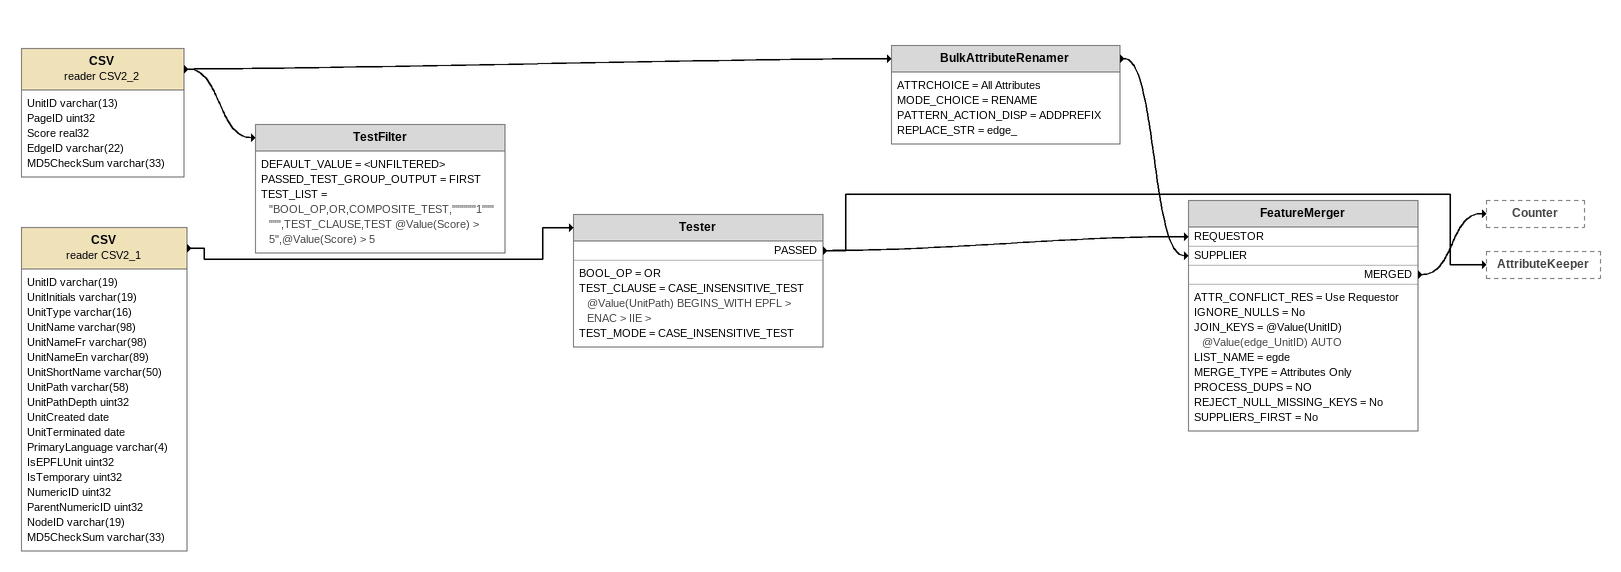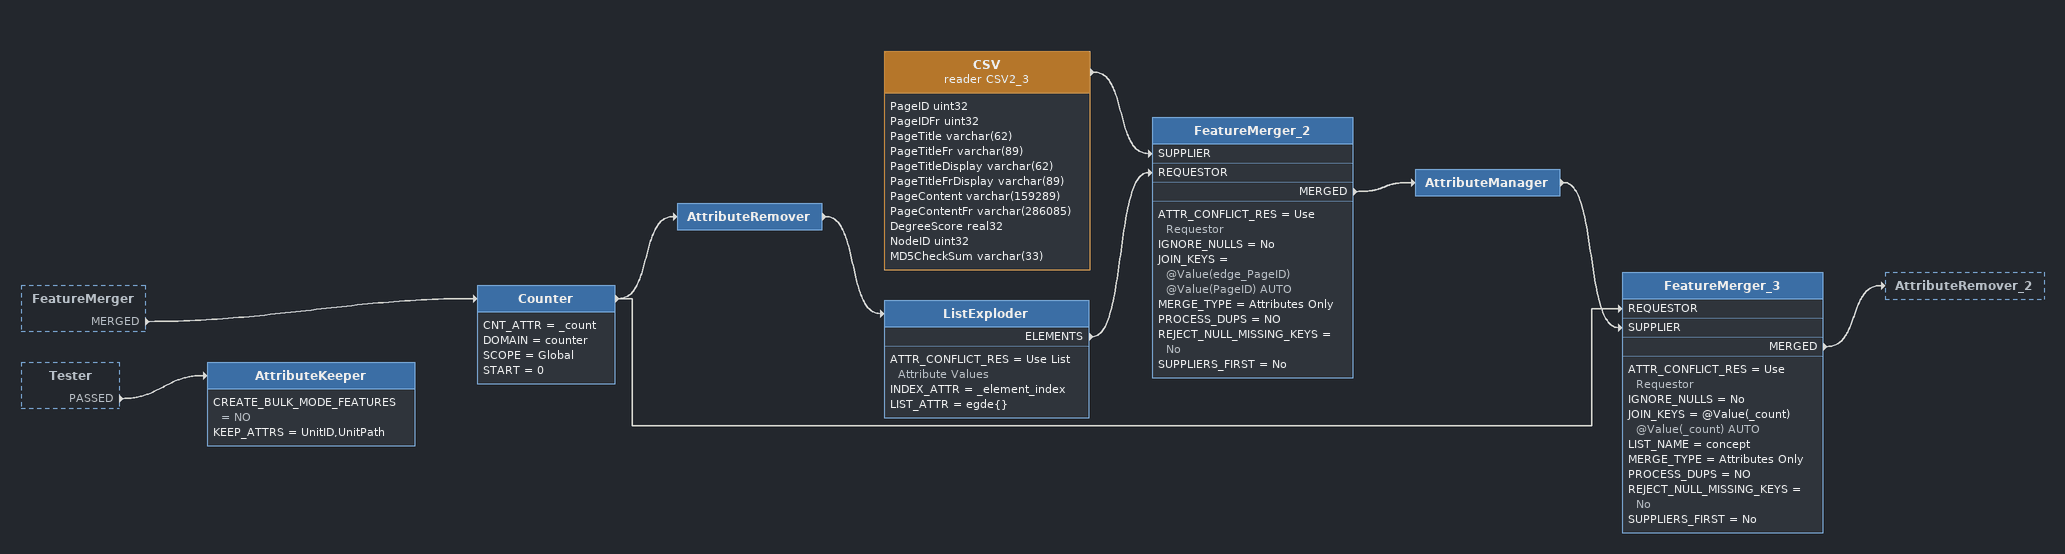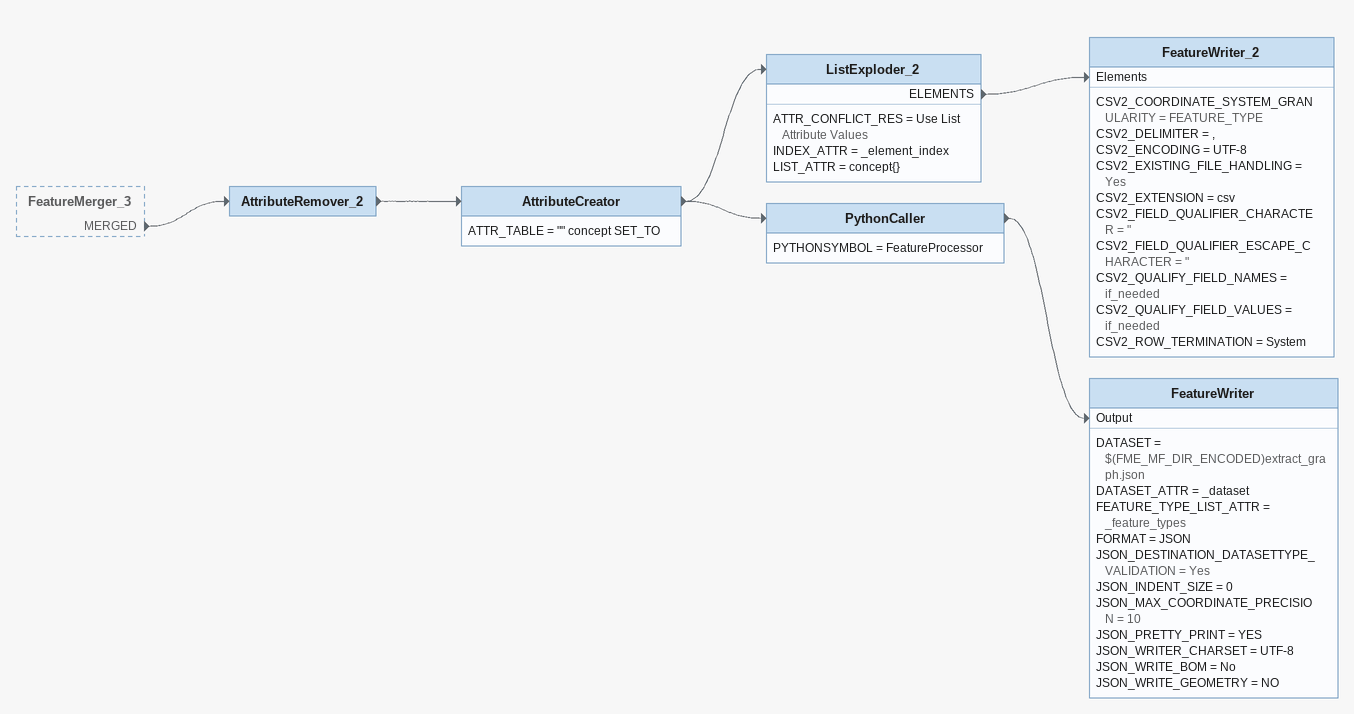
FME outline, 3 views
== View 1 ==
CSV (reader CSV2_2)
    attributes: UnitID varchar(13), PageID uint32, Score real32, EdgeID varchar(22), MD5CheckSum varchar(33)
    -> TestFilter
    -> BulkAttributeRenamer
BulkAttributeRenamer
    ATTRCHOICE = All Attributes
    MODE_CHOICE = RENAME
    PATTERN_ACTION_DISP = ADDPREFIX
    REPLACE_STR = edge_
    -> FeatureMerger [SUPPLIER]
TestFilter
    DEFAULT_VALUE = <UNFILTERED>
    PASSED_TEST_GROUP_OUTPUT = FIRST
    TEST_LIST = "BOOL_OP,OR,COMPOSITE_TEST,""""""1"""""",TEST_CLAUSE,TEST @Value(Score) > 5",@Value(Score) > 5
CSV (reader CSV2_1)
    attributes: UnitID varchar(19), UnitInitials varchar(19), UnitType varchar(16), UnitName varchar(98), UnitNameFr varchar(98), UnitNameEn varchar(89), UnitShortName varchar(50), UnitPath varchar(58), UnitPathDepth uint32, UnitCreated date, UnitTerminated date, PrimaryLanguage varchar(4), IsEPFLUnit uint32, IsTemporary uint32, NumericID uint32, ParentNumericID uint32, NodeID varchar(19), MD5CheckSum varchar(33)
    -> Tester
Tester
    BOOL_OP = OR
    TEST_CLAUSE = CASE_INSENSITIVE_TEST @Value(UnitPath) BEGINS_WITH EPFL > ENAC > IIE >
    TEST_MODE = CASE_INSENSITIVE_TEST
    PASSED -> FeatureMerger [REQUESTOR]
    PASSED -> AttributeKeeper
FeatureMerger
    ATTR_CONFLICT_RES = Use Requestor
    IGNORE_NULLS = No
    JOIN_KEYS = @Value(UnitID) @Value(edge_UnitID) AUTO
    LIST_NAME = egde
    MERGE_TYPE = Attributes Only
    PROCESS_DUPS = NO
    REJECT_NULL_MISSING_KEYS = No
    SUPPLIERS_FIRST = No
    MERGED -> Counter

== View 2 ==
FeatureMerger [outside]
    MERGED -> Counter
Tester [outside]
    PASSED -> AttributeKeeper
Counter
    CNT_ATTR = _count
    DOMAIN = counter
    SCOPE = Global
    START = 0
    -> AttributeRemover
    -> FeatureMerger_3 [REQUESTOR]
AttributeRemover
    -> ListExploder
ListExploder
    ATTR_CONFLICT_RES = Use List Attribute Values
    INDEX_ATTR = _element_index
    LIST_ATTR = egde{}
    ELEMENTS -> FeatureMerger_2 [REQUESTOR]
AttributeKeeper
    CREATE_BULK_MODE_FEATURES = NO
    KEEP_ATTRS = UnitID,UnitPath
CSV (reader CSV2_3)
    attributes: PageID uint32, PageIDFr uint32, PageTitle varchar(62), PageTitleFr varchar(89), PageTitleDisplay varchar(62), PageTitleFrDisplay varchar(89), PageContent varchar(159289), PageContentFr varchar(286085), DegreeScore real32, NodeID uint32, MD5CheckSum varchar(33)
    -> FeatureMerger_2 [SUPPLIER]
FeatureMerger_2
    ATTR_CONFLICT_RES = Use Requestor
    IGNORE_NULLS = No
    JOIN_KEYS = @Value(edge_PageID) @Value(PageID) AUTO
    MERGE_TYPE = Attributes Only
    PROCESS_DUPS = NO
    REJECT_NULL_MISSING_KEYS = No
    SUPPLIERS_FIRST = No
    MERGED -> AttributeManager
AttributeManager
    -> FeatureMerger_3 [SUPPLIER]
FeatureMerger_3
    ATTR_CONFLICT_RES = Use Requestor
    IGNORE_NULLS = No
    JOIN_KEYS = @Value(_count) @Value(_count) AUTO
    LIST_NAME = concept
    MERGE_TYPE = Attributes Only
    PROCESS_DUPS = NO
    REJECT_NULL_MISSING_KEYS = No
    SUPPLIERS_FIRST = No
    MERGED -> AttributeRemover_2

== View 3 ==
FeatureMerger_3 [outside]
    MERGED -> AttributeRemover_2
AttributeRemover_2
    -> AttributeCreator
AttributeCreator
    ATTR_TABLE = "" concept SET_TO
    -> PythonCaller
    -> ListExploder_2
ListExploder_2
    ATTR_CONFLICT_RES = Use List Attribute Values
    INDEX_ATTR = _element_index
    LIST_ATTR = concept{}
    ELEMENTS -> FeatureWriter_2 [Elements]
FeatureWriter_2
    CSV2_COORDINATE_SYSTEM_GRANULARITY = FEATURE_TYPE
    CSV2_DELIMITER = ,
    CSV2_ENCODING = UTF-8
    CSV2_EXISTING_FILE_HANDLING = Yes
    CSV2_EXTENSION = csv
    CSV2_FIELD_QUALIFIER_CHARACTER = "
    CSV2_FIELD_QUALIFIER_ESCAPE_CHARACTER = "
    CSV2_QUALIFY_FIELD_NAMES = if_needed
    CSV2_QUALIFY_FIELD_VALUES = if_needed
    CSV2_ROW_TERMINATION = System
PythonCaller
    PYTHONSYMBOL = FeatureProcessor
    -> FeatureWriter [Output]
FeatureWriter
    DATASET = $(FME_MF_DIR_ENCODED)extract_graph.json
    DATASET_ATTR = _dataset
    FEATURE_TYPE_LIST_ATTR = _feature_types
    FORMAT = JSON
    JSON_DESTINATION_DATASETTYPE_VALIDATION = Yes
    JSON_INDENT_SIZE = 0
    JSON_MAX_COORDINATE_PRECISION = 10
    JSON_PRETTY_PRINT = YES
    JSON_WRITER_CHARSET = UTF-8
    JSON_WRITE_BOM = No
    JSON_WRITE_GEOMETRY = NO
